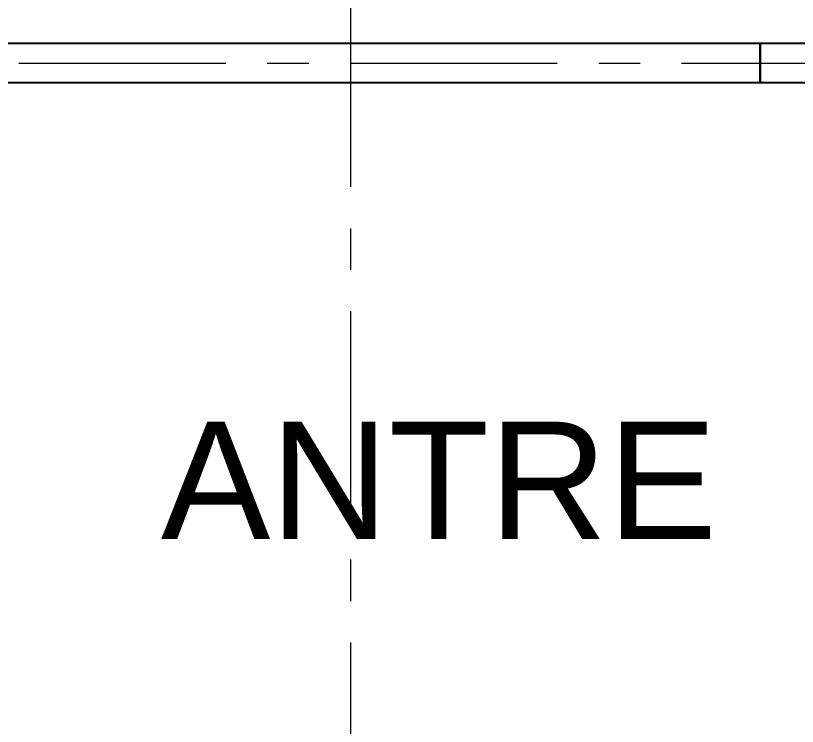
# Model space of a CAD drawing. Header units: centimetres. Extents: x -114 to 2948, y -828 to 1257.
# Drawn here: x 335.1 to 454.9, y 405.3 to 514.3 of the extents above; entities that cross this region are included whole.
import ezdxf
from ezdxf.enums import TextEntityAlignment as Align

# ---------------------------------------------------------------- set-up
doc = ezdxf.new("R2010")
doc.units = ezdxf.units.CM
doc.linetypes.add('CENTER', pattern=[50.8, 31.75, -6.35, 6.35, -6.35])
doc.layers.add('AKS', color=4, linetype='CENTER', lineweight=13)
doc.layers.add('IC_DUVAR_60', color=30, linetype='Continuous')
doc.layers.add('YENI_YAZI', color=7, linetype='Continuous')
doc.styles.get("Standard").update_dxf_attribs({"font": 'Arial.ttf'})

# ---------------------------------------------------------------- blocks, each defined once
blk = doc.blocks.new('BOM_I01_1255p0_H_DOLU_PP')
blk.add_lwpolyline([(0, 0), (125.5, 0), (125.5, 6), (0, 6)], close=True)
blk = doc.blocks.new('BOM_I10_1255p0_H_OPEN_PP')
blk.add_lwpolyline([(0, 0), (21.75, 0), (21.75, 6), (0, 6)], close=True)

msp = doc.modelspace()

# ---------------------------------------------------------------- linework, layer by layer
at = {"layer": 'AKS'}
for p, q in [((386.5, -20), (386.5, 1110)), ((-20, 507), (795, 507))]:
    msp.add_line(p, q, dxfattribs=at)

# ---------------------------------------------------------------- block references
at = {"layer": 'IC_DUVAR_60'}
for name, p in [('BOM_I01_1255p0_H_DOLU_PP', (323.75, 504)), ('BOM_I10_1255p0_H_OPEN_PP', (449.25, 504))]:
    msp.add_blockref(name, p, dxfattribs=at)

# ---------------------------------------------------------------- texts
at = {"layer": 'YENI_YAZI'}
msp.add_text('ANTRE', height=18, dxfattribs=at).set_placement((400, 443), align=Align.MIDDLE_CENTER)

doc.saveas('drawing.dxf')
